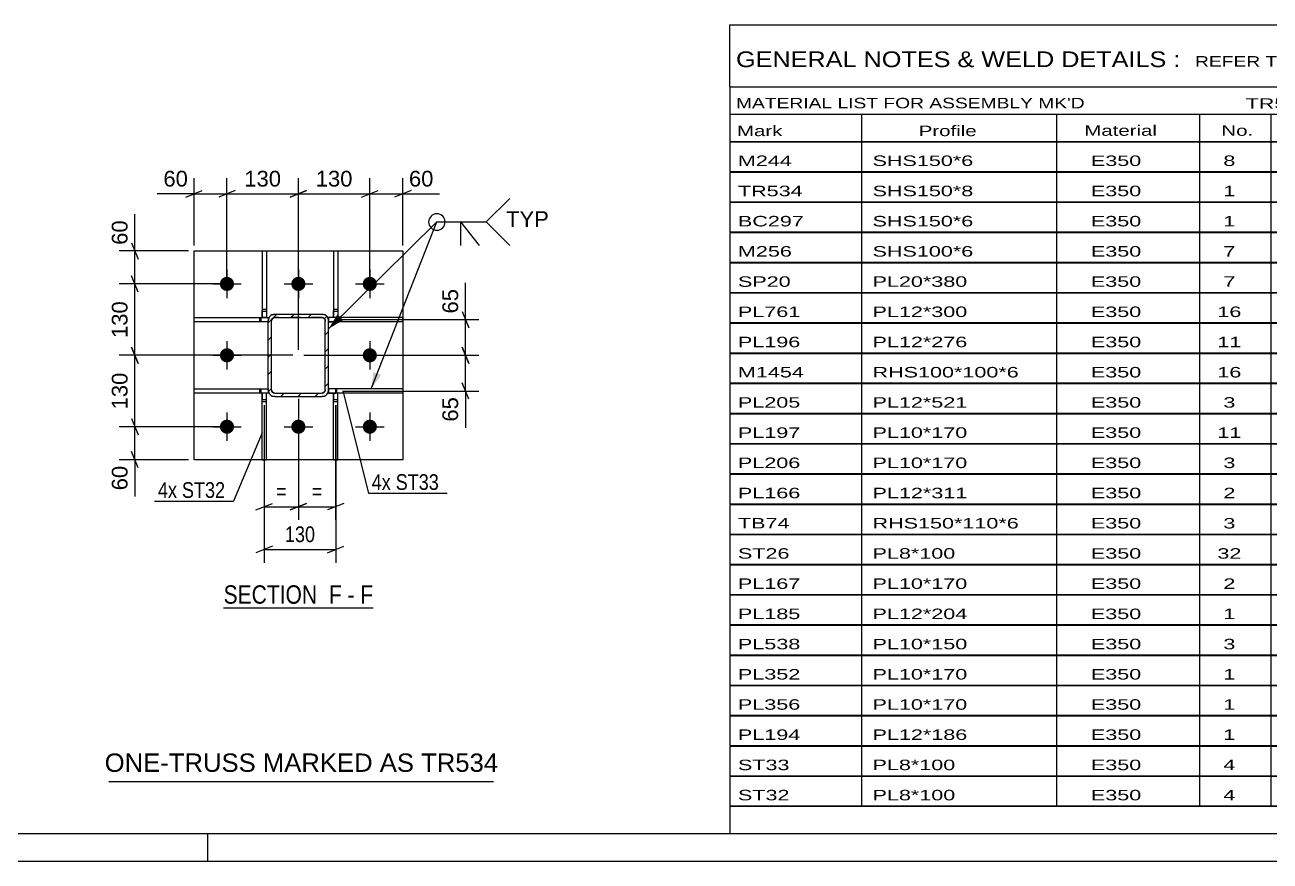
# Model space of a CAD drawing. Header units: millimetres. Extents: x -73 to 768, y -405 to 189.
# Drawn here: x 314.4 to 541, y -404.5 to -252.3 of the extents above; entities that cross this region are included whole.
import ezdxf

# ---------------------------------------------------------------- set-up
doc = ezdxf.new("R2010")
doc.units = ezdxf.units.MM
doc.linetypes.add('DXK_LINE_DOT2', pattern=[3.9198, 1.9599, -1.9599])
doc.linetypes.add('DXK_LINE_DOT3', pattern=[5.9187, 2.979, -0.9799, 0.9799, -0.9799])
doc.styles.add('Arial', font='ARIAL.TTF', dxfattribs={"height": 0.2})
doc.styles.add('Arial Narrow', font='ARIALN.TTF', dxfattribs={"height": 0.2})

# ---------------------------------------------------------------- blocks, each defined once
blk = doc.blocks.new('Unknown-122572935-1115')
at = {"color": 5, "linetype": 'Continuous'}
for p, q in [((-68.35, -399.5), (762.65, -399.5)), ((347.65, -404.5), (347.65, -399.5)), ((-73.35, -404.5), (767.65, -404.5))]:
    blk.add_line(p, q, dxfattribs=at)
blk = doc.blocks.new('Unknown-122572935-15 - 7339')
at = {"color": 6, "linetype": 'Continuous'}
blk.add_line((350.54, -358.38), (377.76, -358.38), dxfattribs=at)
at = {"color": 0, "linetype": 'Continuous'}
blk.add_wipeout([(368.65, -357.63), (368.65, -354.13), (350.54, -354.13), (350.54, -357.63)], dxfattribs=at)
at = {"color": 7, "linetype": 'Continuous', "style": 'Arial Narrow'}
blk.add_text('SECTION ', height=3.34, dxfattribs=at).set_placement((350.54, -357.63))
at = {"color": 0, "linetype": 'Continuous'}
blk.add_wipeout([(372.04, -357.63), (372.04, -354.13), (369.7, -354.13), (369.7, -357.63)], dxfattribs=at)
at = {"color": 7, "linetype": 'Continuous', "style": 'Arial Narrow'}
blk.add_text('F', height=3.34, dxfattribs=at).set_placement((369.7, -357.63))
at = {"color": 0, "linetype": 'Continuous'}
blk.add_wipeout([(374.37, -357.63), (374.37, -354.13), (373.09, -354.13), (373.09, -357.63)], dxfattribs=at)
at = {"color": 7, "linetype": 'Continuous', "style": 'Arial Narrow'}
blk.add_text('-', height=3.34, dxfattribs=at).set_placement((373.09, -357.63))
at = {"color": 0, "linetype": 'Continuous'}
blk.add_wipeout([(377.76, -357.63), (377.76, -354.13), (375.42, -354.13), (375.42, -357.63)], dxfattribs=at)
at = {"color": 7, "linetype": 'Continuous', "style": 'Arial Narrow'}
blk.add_text('F', height=3.34, dxfattribs=at).set_placement((375.42, -357.63))
blk = doc.blocks.new('Part-122572935-7539 - 7339')
at = {"linetype": 'Continuous'}
h = blk.add_hatch(dxfattribs=at)
h.set_pattern_fill('', scale=0.7, style=0, pattern_type=0)
h.set_pattern_definition([(45, (357.3517, -305.512), (-1.5715, 1.5715), [])])
h.paths.add_polyline_path([(358.65, -305.51), (357.35, -305.51), (357.35, -306.31), (358.65, -306.31)])
at = {"color": 2, "linetype": 'Continuous'}
for p, q in [((345.15, -306.31), (345.15, -305.51)), ((345.15, -305.51), (357.35, -305.51)), ((357.35, -305.51), (358.65, -305.51)), ((357.35, -306.31), (357.35, -305.51)), ((358.65, -305.51), (358.65, -306.31)), ((357.35, -306.31), (345.15, -306.31)), ((358.65, -306.31), (357.35, -306.31))]:
    blk.add_line(p, q, dxfattribs=at)
at = {"color": 7, "linetype": 'DXK_LINE_DOT2'}
for p, q in [((357.15, -306.31), (357.15, -305.51)), ((357.35, -305.51), (358.65, -305.51)), ((358.65, -305.51), (358.65, -306.31)), ((358.65, -306.31), (357.35, -306.31))]:
    blk.add_line(p, q, dxfattribs=at)
blk = doc.blocks.new('Part-122572935-7372 - 7339')
at = {"linetype": 'Continuous'}
h = blk.add_hatch(dxfattribs=at)
h.set_pattern_fill('', scale=0.7, style=0, pattern_type=0)
h.set_pattern_definition([(45, (369.297, -305.2662), (-1.57154, 1.57154), [])])
h.paths.add_polyline_path([(369.56, -305.66), (369.3, -305.27), (368.91, -305.01), (368.45, -304.91), (359.85, -304.91), (359.39, -305.01), (359, -305.27), (358.74, -305.66), (358.65, -306.11), (358.65, -318.71), (358.74, -319.17), (359, -319.56), (359.39, -319.82), (359.85, -319.91), (368.45, -319.91), (368.91, -319.82), (369.3, -319.56), (369.56, -319.17), (369.65, -318.71), (369.65, -306.11)])
h.paths.add_polyline_path([(369.05, -318.71), (369, -318.94), (368.87, -319.14), (368.68, -319.27), (368.45, -319.31), (359.85, -319.31), (359.62, -319.27), (359.42, -319.14), (359.29, -318.94), (359.25, -318.71), (359.25, -306.11), (359.29, -305.89), (359.42, -305.69), (359.62, -305.56), (359.85, -305.51), (368.45, -305.51), (368.68, -305.56), (368.87, -305.69), (369, -305.89), (369.05, -306.11)])
blk.add_hatch(color=246, dxfattribs=at).paths.add_polyline_path([(364.15, -305.01, -1), (364.15, -304.81, -1)])
at = {"color": 7, "linetype": 'DXK_LINE_DOT2'}
for p, q in [((358.65, -306.11), (358.74, -305.66)), ((359.29, -305.89), (359.25, -306.11)), ((359.42, -305.69), (359.29, -305.89)), ((359.39, -305.01), (359.85, -304.91)), ((359.62, -305.56), (359.42, -305.69)), ((359.85, -305.51), (359.62, -305.56)), ((359.85, -304.91), (368.45, -304.91)), ((368.45, -305.51), (359.85, -305.51)), ((368.45, -304.91), (368.91, -305.01)), ((368.68, -305.56), (368.45, -305.51)), ((368.87, -305.69), (368.68, -305.56)), ((369, -305.89), (368.87, -305.69)), ((369.05, -306.11), (369, -305.89)), ((369.56, -305.66), (369.65, -306.11)), ((358.65, -318.71), (358.65, -306.11)), ((359.25, -318.71), (359.25, -306.11)), ((369.05, -318.71), (369.05, -306.11)), ((369.65, -318.71), (369.65, -306.11)), ((358.74, -319.17), (358.65, -318.71)), ((359.25, -318.71), (359.29, -318.94)), ((359.29, -318.94), (359.42, -319.14)), ((359.42, -319.14), (359.62, -319.27)), ((359.62, -319.27), (359.85, -319.31)), ((359.85, -319.31), (368.45, -319.31)), ((368.45, -319.31), (368.68, -319.27)), ((368.68, -319.27), (368.87, -319.14)), ((368.87, -319.14), (369, -318.94)), ((369, -318.94), (369.05, -318.71)), ((369.65, -318.71), (369.56, -319.17)), ((359.85, -319.91), (359.39, -319.82)), ((359.85, -319.91), (368.45, -319.91)), ((368.91, -319.82), (368.45, -319.91))]:
    blk.add_line(p, q, dxfattribs=at)
at = {"color": 2, "linetype": 'Continuous'}
for p, q in [((358.74, -305.66), (358.65, -306.11)), ((359.25, -306.11), (359.29, -305.89)), ((359.29, -305.89), (359.42, -305.69)), ((359.85, -304.91), (359.39, -305.01)), ((359.42, -305.69), (359.62, -305.56)), ((359.62, -305.56), (359.85, -305.51)), ((359.85, -304.91), (368.45, -304.91)), ((359.85, -305.51), (368.45, -305.51)), ((368.91, -305.01), (368.45, -304.91)), ((368.45, -305.51), (368.68, -305.56)), ((368.68, -305.56), (368.87, -305.69)), ((368.87, -305.69), (369, -305.89)), ((369, -305.89), (369.05, -306.11)), ((369.65, -306.11), (369.56, -305.66)), ((358.65, -318.71), (358.65, -306.11)), ((359.25, -318.71), (359.25, -306.11)), ((369.05, -318.71), (369.05, -306.11)), ((369.65, -318.71), (369.65, -306.11)), ((358.65, -318.71), (358.74, -319.17)), ((359.29, -318.94), (359.25, -318.71)), ((359.42, -319.14), (359.29, -318.94)), ((359.62, -319.27), (359.42, -319.14)), ((359.85, -319.31), (359.62, -319.27)), ((359.85, -319.31), (368.45, -319.31)), ((368.68, -319.27), (368.45, -319.31)), ((368.87, -319.14), (368.68, -319.27)), ((369, -318.94), (368.87, -319.14)), ((369.05, -318.71), (369, -318.94)), ((369.56, -319.17), (369.65, -318.71)), ((359.39, -319.82), (359.85, -319.91)), ((359.85, -319.91), (368.45, -319.91)), ((368.45, -319.91), (368.91, -319.82))]:
    blk.add_line(p, q, dxfattribs=at)
at = {"color": 246, "linetype": 'DXK_LINE_DOT2'}
blk.add_line((364.15, -304.91), (364.15, -304.91), dxfattribs=at)
at = {"color": 7, "linetype": 'DXK_LINE_DOT3'}
blk.add_line((364.15, -312.41), (364.15, -312.41), dxfattribs=at)
at = {"color": 246, "linetype": 'Continuous'}
blk.add_circle((364.15, -304.91), 0.1, dxfattribs=at)
at = {"color": 7, "linetype": 'DXK_LINE_DOT2'}
for centre, start, end in [((359.85, -306.11), 112.5, 157.5), ((368.45, -306.11), 22.5, 67.5), ((359.85, -318.71), 202.5, 247.5), ((368.45, -318.71), 292.5, 337.5)]:
    blk.add_arc(centre, 1.2, start, end, dxfattribs=at)
at = {"color": 2, "linetype": 'Continuous'}
for centre, start, end in [((359.85, -306.11), 112.5, 157.5), ((368.45, -306.11), 22.5, 67.5), ((359.85, -318.71), 202.5, 247.5), ((368.45, -318.71), 292.5, 337.5)]:
    blk.add_arc(centre, 1.2, start, end, dxfattribs=at)
blk = doc.blocks.new('Part-122572935-7414 - 7339')
at = {"color": 2, "linetype": 'Continuous'}
for p, q in [((345.15, -331.41), (345.15, -293.41)), ((345.15, -293.41), (383.15, -293.41)), ((383.15, -293.41), (383.15, -331.41)), ((383.15, -331.41), (345.15, -331.41))]:
    blk.add_line(p, q, dxfattribs=at)
blk = doc.blocks.new('Part-122572935-7514 - 7339')
at = {"linetype": 'Continuous'}
h = blk.add_hatch(dxfattribs=at)
h.set_pattern_fill('', scale=0.7, style=0, pattern_type=0)
h.set_pattern_definition([(45, (357.5328, -319.3225), (-1.5715, 1.5715), [])])
h.paths.add_polyline_path([(358.33, -319.32), (357.53, -319.32), (357.53, -320.48), (358.33, -320.48)])
at = {"color": 7, "linetype": 'DXK_LINE_DOT2'}
for p, q in [((357.53, -320.48), (357.53, -319.32)), ((358.33, -319.32), (357.53, -319.32)), ((358.33, -320.48), (358.33, -319.32)), ((357.53, -320.82), (358.33, -320.82))]:
    blk.add_line(p, q, dxfattribs=at)
at = {"color": 2, "linetype": 'Continuous'}
for p, q in [((358.33, -319.32), (357.53, -319.32)), ((357.53, -319.32), (357.53, -320.48)), ((358.33, -320.48), (358.33, -319.32)), ((357.53, -331.41), (357.53, -320.48)), ((357.53, -320.48), (358.33, -320.48)), ((358.33, -331.41), (358.33, -320.48)), ((357.53, -331.41), (358.33, -331.41))]:
    blk.add_line(p, q, dxfattribs=at)
blk = doc.blocks.new('Bolt-122572935-7442 - 7339')
at = {"linetype": 'Continuous'}
for points in [[(352.45, -299.41, -1), (349.85, -299.41, -1)], [(365.45, -299.41, -1), (362.85, -299.41, -1)], [(378.45, -299.41, -1), (375.85, -299.41, -1)], [(352.45, -312.41, -1), (349.85, -312.41, -1)], [(378.45, -312.41, -1), (375.85, -312.41, -1)], [(352.45, -325.41, -1), (349.85, -325.41, -1)], [(365.45, -325.41, -1), (362.85, -325.41, -1)], [(378.45, -325.41, -1), (375.85, -325.41, -1)]]:
    blk.add_hatch(color=1, dxfattribs=at).paths.add_polyline_path(points)
at = {"color": 1, "linetype": 'Continuous'}
for p, q in [((351.15, -296.81), (351.15, -302.01)), ((364.15, -296.81), (364.15, -302.01)), ((377.15, -296.81), (377.15, -302.01)), ((348.55, -299.41), (353.75, -299.41)), ((361.55, -299.41), (366.75, -299.41)), ((374.55, -299.41), (379.75, -299.41)), ((351.15, -309.81), (351.15, -315.01)), ((377.15, -309.81), (377.15, -315.01)), ((348.55, -312.41), (353.75, -312.41)), ((374.55, -312.41), (379.75, -312.41)), ((351.15, -322.81), (351.15, -328.01)), ((364.15, -322.81), (364.15, -328.01)), ((377.15, -322.81), (377.15, -328.01)), ((348.55, -325.41), (353.75, -325.41)), ((361.55, -325.41), (366.75, -325.41)), ((374.55, -325.41), (379.75, -325.41))]:
    blk.add_line(p, q, dxfattribs=at)
blk = doc.blocks.new('Part-122572935-7519 - 7339')
at = {"linetype": 'Continuous'}
h = blk.add_hatch(dxfattribs=at)
h.set_pattern_fill('', scale=0.7, style=0, pattern_type=0)
h.set_pattern_definition([(45, (357.5335, -304.3584), (-1.5715, 1.5715), [])])
h.paths.add_polyline_path([(358.33, -304.36), (357.53, -304.36), (357.53, -305.52), (358.33, -305.52)])
at = {"color": 2, "linetype": 'Continuous'}
for p, q in [((357.53, -293.41), (357.53, -304.36)), ((357.53, -293.41), (358.33, -293.41)), ((358.33, -293.41), (358.33, -304.36)), ((357.53, -305.52), (357.53, -304.36)), ((357.53, -304.36), (358.33, -304.36)), ((358.33, -305.52), (357.53, -305.52)), ((358.33, -304.36), (358.33, -305.52))]:
    blk.add_line(p, q, dxfattribs=at)
at = {"color": 7, "linetype": 'DXK_LINE_DOT2'}
for p, q in [((357.53, -304.02), (358.33, -304.02)), ((357.53, -304.36), (357.53, -305.52)), ((358.33, -305.52), (357.53, -305.52)), ((358.33, -304.36), (358.33, -305.52))]:
    blk.add_line(p, q, dxfattribs=at)
blk = doc.blocks.new('Part-122572935-7534 - 7339')
at = {"linetype": 'Continuous'}
h = blk.add_hatch(dxfattribs=at)
h.set_pattern_fill('', scale=0.7, style=0, pattern_type=0)
h.set_pattern_definition([(45, (357.3517, -318.512), (-1.5715, 1.5715), [])])
h.paths.add_polyline_path([(358.65, -318.51), (357.35, -318.51), (357.35, -319.31), (358.65, -319.31)])
at = {"color": 2, "linetype": 'Continuous'}
for p, q in [((345.15, -319.31), (345.15, -318.51)), ((345.15, -318.51), (357.35, -318.51)), ((357.35, -319.31), (345.15, -319.31)), ((357.35, -318.51), (358.65, -318.51)), ((357.35, -319.31), (357.35, -318.51)), ((358.65, -319.31), (357.35, -319.31)), ((358.65, -318.51), (358.65, -319.31))]:
    blk.add_line(p, q, dxfattribs=at)
at = {"color": 7, "linetype": 'DXK_LINE_DOT2'}
for p, q in [((357.15, -319.31), (357.15, -318.51)), ((357.35, -318.51), (358.65, -318.51)), ((358.65, -319.31), (357.35, -319.31)), ((358.65, -318.51), (358.65, -319.31))]:
    blk.add_line(p, q, dxfattribs=at)
blk = doc.blocks.new('Part-122572935-7544 - 7339')
at = {"linetype": 'Continuous'}
h = blk.add_hatch(dxfattribs=at)
h.set_pattern_fill('', scale=0.7, style=0, pattern_type=0)
h.set_pattern_definition([(45, (369.6492, -318.5121), (-1.5715, 1.5715), [])])
h.paths.add_polyline_path([(370.95, -318.51), (369.65, -318.51), (369.65, -319.31), (370.95, -319.31)])
at = {"color": 7, "linetype": 'DXK_LINE_DOT2'}
for p, q in [((370.95, -318.51), (369.65, -318.51)), ((369.65, -318.51), (369.65, -319.31)), ((370.95, -319.31), (369.65, -319.31)), ((371.15, -319.31), (371.15, -318.51))]:
    blk.add_line(p, q, dxfattribs=at)
at = {"color": 2, "linetype": 'Continuous'}
for p, q in [((370.95, -318.51), (369.65, -318.51)), ((369.65, -318.51), (369.65, -319.31)), ((369.65, -319.31), (370.95, -319.31)), ((383.15, -318.51), (370.95, -318.51)), ((370.95, -319.31), (370.95, -318.51)), ((383.15, -319.31), (370.95, -319.31)), ((383.15, -318.51), (383.15, -319.31))]:
    blk.add_line(p, q, dxfattribs=at)
blk = doc.blocks.new('Part-122572935-7584 - 7339')
at = {"linetype": 'Continuous'}
h = blk.add_hatch(dxfattribs=at)
h.set_pattern_fill('', scale=0.7, style=0, pattern_type=0)
h.set_pattern_definition([(45, (369.6492, -305.5121), (-1.5715, 1.5715), [])])
h.paths.add_polyline_path([(370.95, -305.51), (369.65, -305.51), (369.65, -306.31), (370.95, -306.31)])
at = {"color": 7, "linetype": 'DXK_LINE_DOT2'}
for p, q in [((369.65, -306.31), (369.65, -305.51)), ((371.33, -305.51), (369.65, -305.51)), ((371.15, -306.31), (371.15, -305.51)), ((370.95, -306.31), (369.65, -306.31))]:
    blk.add_line(p, q, dxfattribs=at)
at = {"color": 2, "linetype": 'Continuous'}
for p, q in [((370.95, -305.51), (369.65, -305.51)), ((369.65, -305.51), (369.65, -306.31)), ((370.95, -306.31), (370.95, -305.51)), ((383.15, -305.51), (371.33, -305.51)), ((383.15, -306.31), (383.15, -305.51)), ((369.65, -306.31), (370.95, -306.31)), ((383.15, -306.31), (370.95, -306.31))]:
    blk.add_line(p, q, dxfattribs=at)
blk = doc.blocks.new('Part-122572935-7585 - 7339')
at = {"linetype": 'Continuous'}
h = blk.add_hatch(dxfattribs=at)
h.set_pattern_fill('', scale=0.7, style=0, pattern_type=0)
h.set_pattern_definition([(45, (370.5323, -319.3225), (-1.5715, 1.5715), [])])
h.paths.add_polyline_path([(371.33, -319.32), (370.53, -319.32), (370.53, -320.48), (371.33, -320.48)])
at = {"color": 7, "linetype": 'DXK_LINE_DOT2'}
for p, q in [((370.53, -320.48), (370.53, -319.32)), ((371.33, -319.32), (370.53, -319.32)), ((371.33, -320.48), (371.33, -319.32)), ((370.53, -320.82), (371.33, -320.82))]:
    blk.add_line(p, q, dxfattribs=at)
at = {"color": 2, "linetype": 'Continuous'}
for p, q in [((371.33, -319.32), (370.53, -319.32)), ((370.53, -319.32), (370.53, -320.48)), ((371.33, -320.48), (371.33, -319.32)), ((370.53, -331.41), (370.53, -320.48)), ((370.53, -320.48), (371.33, -320.48)), ((371.33, -331.41), (371.33, -320.48)), ((370.53, -331.41), (371.33, -331.41))]:
    blk.add_line(p, q, dxfattribs=at)
blk = doc.blocks.new('Part-122572935-7586 - 7339')
at = {"linetype": 'Continuous'}
h = blk.add_hatch(dxfattribs=at)
h.set_pattern_fill('', scale=0.7, style=0, pattern_type=0)
h.set_pattern_definition([(45, (370.533, -304.3584), (-1.5715, 1.5715), [])])
h.paths.add_polyline_path([(371.33, -304.36), (370.53, -304.36), (370.53, -305.52), (371.33, -305.52)])
at = {"color": 2, "linetype": 'Continuous'}
for p, q in [((370.53, -293.41), (370.53, -304.36)), ((370.53, -293.41), (371.33, -293.41)), ((371.33, -293.41), (371.33, -304.36)), ((370.53, -305.52), (370.53, -304.36)), ((370.53, -304.36), (371.33, -304.36)), ((371.33, -305.52), (370.53, -305.52)), ((371.33, -304.36), (371.33, -305.52))]:
    blk.add_line(p, q, dxfattribs=at)
at = {"color": 7, "linetype": 'DXK_LINE_DOT2'}
for p, q in [((370.53, -304.02), (371.33, -304.02)), ((370.53, -304.36), (370.53, -305.52)), ((371.33, -305.52), (370.53, -305.52)), ((371.33, -304.36), (371.33, -305.52))]:
    blk.add_line(p, q, dxfattribs=at)
blk = doc.blocks.new('StraightDimension-122572935-7636 - 7339')
at = {"color": 7, "linetype": 'Continuous'}
for p, q in [((372.15, -305.91), (396.97, -305.91)), ((393.97, -304.41), (395.17, -307.41)), ((394.57, -312.41), (394.57, -305.91)), ((365.15, -312.41), (396.97, -312.41)), ((395.17, -313.91), (393.97, -310.91))]:
    blk.add_line(p, q, dxfattribs=at)
at = {"color": 0}
blk.add_wipeout([(393.82, -299.74), (389.62, -299.74), (389.62, -305.39), (393.82, -305.39)], dxfattribs=at)
at = {"color": 7, "linetype": 'Continuous'}
blk.add_line((394.57, -305.91), (394.57, -299.21), dxfattribs=at)
blk.add_line((394.57, -305.91), (394.57, -299.21), dxfattribs=at)
at = {"color": 3, "style": 'Arial'}
blk.add_text('65', height=2.865, rotation=90.0002, dxfattribs=at).set_placement((393.22, -304.79))
blk = doc.blocks.new('StraightDimension-122572935-7702 - 7339')
at = {"color": 7, "linetype": 'Continuous'}
for p, q in [((377.15, -298.41), (377.15, -280.18)), ((383.15, -292.41), (383.15, -280.18)), ((375.65, -283.63), (378.65, -282.43)), ((377.15, -283.03), (383.15, -283.03)), ((384.65, -282.43), (381.65, -283.63))]:
    blk.add_line(p, q, dxfattribs=at)
at = {"color": 0}
blk.add_wipeout([(389.32, -282.28), (389.32, -278.08), (383.67, -278.08), (383.67, -282.28)], dxfattribs=at)
at = {"color": 7, "linetype": 'Continuous'}
blk.add_line((383.15, -283.03), (389.85, -283.03), dxfattribs=at)
blk.add_line((383.15, -283.03), (389.85, -283.03), dxfattribs=at)
at = {"color": 3, "style": 'Arial'}
blk.add_text('60', height=2.865, dxfattribs=at).set_placement((384.27, -281.68))
blk = doc.blocks.new('StraightDimension-122572935-7649 - 7339')
at = {"color": 7, "linetype": 'Continuous'}
for p, q in [((333.8, -323.91), (335, -326.91)), ((350.15, -325.41), (331.55, -325.41)), ((334.4, -331.41), (334.4, -325.41)), ((335, -332.91), (333.8, -329.91)), ((344.15, -331.41), (331.55, -331.41))]:
    blk.add_line(p, q, dxfattribs=at)
at = {"color": 0}
blk.add_wipeout([(333.65, -331.94), (329.45, -331.94), (329.45, -337.59), (333.65, -337.59)], dxfattribs=at)
at = {"color": 7, "linetype": 'Continuous'}
blk.add_line((334.4, -331.41), (334.4, -338.11), dxfattribs=at)
blk.add_line((334.4, -331.41), (334.4, -338.11), dxfattribs=at)
at = {"color": 3, "style": 'Arial'}
blk.add_text('60', height=2.865, rotation=90.0002, dxfattribs=at).set_placement((333.05, -336.99))
blk = doc.blocks.new('StraightDimension-122572935-7744 - 7339')
at = {"color": 7, "linetype": 'Continuous'}
for p, q in [((345.15, -292.41), (345.15, -280.18)), ((351.15, -298.41), (351.15, -280.18)), ((343.65, -283.63), (346.65, -282.43)), ((345.15, -283.03), (351.15, -283.03)), ((352.65, -282.43), (349.65, -283.63))]:
    blk.add_line(p, q, dxfattribs=at)
at = {"color": 0}
blk.add_wipeout([(344.62, -282.28), (344.62, -278.08), (338.98, -278.08), (338.98, -282.28)], dxfattribs=at)
at = {"color": 7, "linetype": 'Continuous'}
blk.add_line((345.15, -283.03), (338.45, -283.03), dxfattribs=at)
blk.add_line((345.15, -283.03), (338.45, -283.03), dxfattribs=at)
at = {"color": 3, "style": 'Arial'}
blk.add_text('60', height=2.865, dxfattribs=at).set_placement((339.58, -281.68))
blk = doc.blocks.new('StraightDimension-122572935-7624 - 7339')
at = {"color": 7, "linetype": 'Continuous'}
for p, q in [((365.15, -312.41), (396.97, -312.41)), ((393.97, -310.91), (395.17, -313.91)), ((394.57, -318.91), (394.57, -312.41)), ((372.15, -318.91), (396.97, -318.91)), ((395.17, -320.41), (393.97, -317.41))]:
    blk.add_line(p, q, dxfattribs=at)
at = {"color": 0}
blk.add_wipeout([(393.82, -319.44), (389.62, -319.44), (389.62, -325.08), (393.82, -325.08)], dxfattribs=at)
at = {"color": 7, "linetype": 'Continuous'}
blk.add_line((394.57, -318.91), (394.57, -325.61), dxfattribs=at)
blk.add_line((394.57, -318.91), (394.57, -325.61), dxfattribs=at)
at = {"color": 3, "style": 'Arial'}
blk.add_text('65', height=2.865, rotation=90.0002, dxfattribs=at).set_placement((393.22, -324.48))
blk = doc.blocks.new('StraightDimension-122572935-7659 - 7339')
at = {"color": 7, "linetype": 'Continuous'}
for p, q in [((363.15, -312.41), (331.55, -312.41)), ((335, -313.91), (333.8, -310.91)), ((334.4, -325.41), (334.4, -312.41)), ((333.8, -323.91), (335, -326.91)), ((350.15, -325.41), (331.55, -325.41))]:
    blk.add_line(p, q, dxfattribs=at)
at = {"color": 0}
blk.add_wipeout([(333.65, -314.98), (329.45, -314.98), (329.45, -322.85), (333.65, -322.85)], dxfattribs=at)
at = {"color": 3, "style": 'Arial'}
blk.add_text('130', height=2.865, rotation=90.0002, dxfattribs=at).set_placement((333.05, -322.25))
blk = doc.blocks.new('StraightDimension-122572935-7675 - 7339')
at = {"color": 7, "linetype": 'Continuous'}
for p, q in [((335, -300.91), (333.8, -297.91)), ((350.15, -299.41), (331.55, -299.41)), ((334.4, -312.41), (334.4, -299.41)), ((363.15, -312.41), (331.55, -312.41)), ((333.8, -310.91), (335, -313.91))]:
    blk.add_line(p, q, dxfattribs=at)
at = {"color": 0}
blk.add_wipeout([(333.65, -301.98), (329.45, -301.98), (329.45, -309.85), (333.65, -309.85)], dxfattribs=at)
at = {"color": 3, "style": 'Arial'}
blk.add_text('130', height=2.865, rotation=90.0002, dxfattribs=at).set_placement((333.05, -309.25))
blk = doc.blocks.new('StraightDimension-122572935-7691 - 7339')
at = {"color": 7, "linetype": 'Continuous'}
for p, q in [((333.8, -291.91), (335, -294.91)), ((344.15, -293.41), (331.55, -293.41)), ((334.4, -299.41), (334.4, -293.41)), ((335, -300.91), (333.8, -297.91)), ((350.15, -299.41), (331.55, -299.41))]:
    blk.add_line(p, q, dxfattribs=at)
at = {"color": 0}
blk.add_wipeout([(333.65, -287.24), (329.45, -287.24), (329.45, -292.89), (333.65, -292.89)], dxfattribs=at)
at = {"color": 7, "linetype": 'Continuous'}
blk.add_line((334.4, -293.41), (334.4, -286.72), dxfattribs=at)
blk.add_line((334.4, -293.41), (334.4, -286.72), dxfattribs=at)
at = {"color": 3, "style": 'Arial'}
blk.add_text('60', height=2.865, rotation=90.0002, dxfattribs=at).set_placement((333.05, -292.29))
blk = doc.blocks.new('StraightDimension-122572935-7712 - 7339')
at = {"color": 7, "linetype": 'Continuous'}
for p, q in [((364.15, -311.41), (364.15, -280.18)), ((377.15, -298.41), (377.15, -280.18)), ((365.65, -282.43), (362.65, -283.63)), ((364.15, -283.03), (377.15, -283.03)), ((375.65, -283.63), (378.65, -282.43))]:
    blk.add_line(p, q, dxfattribs=at)
at = {"color": 0}
blk.add_wipeout([(374.58, -282.28), (374.58, -278.08), (366.71, -278.08), (366.71, -282.28)], dxfattribs=at)
at = {"color": 3, "style": 'Arial'}
blk.add_text('130', height=2.865, dxfattribs=at).set_placement((367.31, -281.68))
blk = doc.blocks.new('StraightDimension-122572935-7728 - 7339')
at = {"color": 7, "linetype": 'Continuous'}
for p, q in [((351.15, -298.41), (351.15, -280.18)), ((364.15, -311.41), (364.15, -280.18)), ((352.65, -282.43), (349.65, -283.63)), ((351.15, -283.03), (364.15, -283.03)), ((362.65, -283.63), (365.65, -282.43))]:
    blk.add_line(p, q, dxfattribs=at)
at = {"color": 0}
blk.add_wipeout([(361.58, -282.28), (361.58, -278.08), (353.71, -278.08), (353.71, -282.28)], dxfattribs=at)
at = {"color": 3, "style": 'Arial'}
blk.add_text('130', height=2.865, dxfattribs=at).set_placement((354.31, -281.68))
blk = doc.blocks.new('StraightDimension-122572935-22029 - 7339')
at = {"color": 7, "linetype": 'Continuous'}
for p, q in [((357.93, -321.48), (357.93, -350.17)), ((370.95, -321.48), (370.95, -350.17)), ((359.43, -347.17), (356.43, -348.37)), ((357.93, -347.77), (370.95, -347.77)), ((369.45, -348.37), (372.45, -347.17))]:
    blk.add_line(p, q, dxfattribs=at)
at = {"color": 0}
blk.add_wipeout([(367.78, -347.02), (367.78, -342.82), (361.1, -342.82), (361.1, -347.02)], dxfattribs=at)
at = {"color": 3, "style": 'Arial Narrow'}
blk.add_text('130', height=2.863, dxfattribs=at).set_placement((361.7, -346.42))
blk = doc.blocks.new('StraightDimension-122572935-22047 - 7339')
at = {"color": 7, "linetype": 'Continuous'}
for p, q in [((364.15, -320.31), (364.15, -342.37)), ((370.93, -321.48), (370.93, -342.37)), ((362.65, -340.57), (365.65, -339.37)), ((372.43, -339.37), (369.43, -340.57)), ((364.15, -339.97), (370.93, -339.97))]:
    blk.add_line(p, q, dxfattribs=at)
at = {"color": 0}
blk.add_wipeout([(369.1, -339.22), (369.1, -335.02), (365.98, -335.02), (365.98, -339.22)], dxfattribs=at)
at = {"color": 3, "style": 'Arial Narrow'}
blk.add_text('=', height=2.86, dxfattribs=at).set_placement((366.58, -338.62))
blk = doc.blocks.new('StraightDimension-122572935-22048 - 7339')
at = {"color": 7, "linetype": 'Continuous'}
for p, q in [((357.93, -321.48), (357.93, -342.37)), ((364.15, -320.31), (364.15, -342.37)), ((356.43, -340.57), (359.43, -339.37)), ((365.65, -339.37), (362.65, -340.57)), ((357.93, -339.97), (364.15, -339.97))]:
    blk.add_line(p, q, dxfattribs=at)
at = {"color": 0}
blk.add_wipeout([(362.6, -339.22), (362.6, -335.02), (359.48, -335.02), (359.48, -339.22)], dxfattribs=at)
at = {"color": 3, "style": 'Arial Narrow'}
blk.add_text('=', height=2.86, dxfattribs=at).set_placement((360.08, -338.62))
blk = doc.blocks.new('Unknown-122572935-26294')
at = {"color": 7, "linetype": 'Continuous'}
for p, q in [((442.65, -252.25), (602.65, -252.25)), ((442.65, -263.5), (442.65, -252.25)), ((602.65, -252.25), (602.65, -263.5)), ((442.65, -263.5), (602.65, -263.5)), ((442.65, -263.5), (442.65, -268.5)), ((602.65, -263.5), (602.65, -268.5)), ((442.65, -268.5), (602.65, -268.5)), ((442.65, -268.5), (442.65, -273.5)), ((466.65, -268.5), (466.65, -273.5)), ((502.15, -268.5), (502.15, -273.5)), ((528.15, -268.5), (528.15, -273.5)), ((541.15, -268.5), (541.15, -273.5)), ((558.65, -268.5), (558.65, -273.5)), ((580.65, -268.5), (580.65, -273.5)), ((602.65, -268.5), (602.65, -273.5)), ((442.65, -273.5), (602.65, -273.5)), ((442.65, -273.55), (442.65, -278.95)), ((442.65, -273.55), (602.65, -273.55)), ((466.65, -273.5), (466.65, -279)), ((502.15, -273.5), (502.15, -279)), ((528.15, -273.5), (528.15, -279)), ((541.15, -273.5), (541.15, -279)), ((558.65, -273.5), (558.65, -279)), ((580.65, -273.5), (580.65, -279)), ((602.65, -273.55), (602.65, -278.95)), ((442.65, -278.95), (602.65, -278.95)), ((442.65, -279.05), (442.65, -284.45)), ((442.65, -279.05), (602.65, -279.05)), ((466.65, -279), (466.65, -284.5)), ((502.15, -279), (502.15, -284.5)), ((528.15, -279), (528.15, -284.5)), ((541.15, -279), (541.15, -284.5)), ((558.65, -279), (558.65, -284.5)), ((580.65, -279), (580.65, -284.5)), ((602.65, -279.05), (602.65, -284.45)), ((442.65, -284.45), (602.65, -284.45)), ((442.65, -284.55), (442.65, -289.95)), ((442.65, -284.55), (602.65, -284.55)), ((466.65, -284.5), (466.65, -290)), ((502.15, -284.5), (502.15, -290)), ((528.15, -284.5), (528.15, -290)), ((541.15, -284.5), (541.15, -290)), ((558.65, -284.5), (558.65, -290)), ((580.65, -284.5), (580.65, -290)), ((602.65, -284.55), (602.65, -289.95)), ((442.65, -289.95), (602.65, -289.95)), ((442.65, -290.05), (442.65, -295.45)), ((442.65, -290.05), (602.65, -290.05)), ((466.65, -290), (466.65, -295.5)), ((502.15, -290), (502.15, -295.5)), ((528.15, -290), (528.15, -295.5)), ((541.15, -290), (541.15, -295.5)), ((558.65, -290), (558.65, -295.5)), ((580.65, -290), (580.65, -295.5)), ((602.65, -290.05), (602.65, -295.45)), ((442.65, -295.45), (602.65, -295.45)), ((442.65, -295.55), (442.65, -300.95)), ((442.65, -295.55), (602.65, -295.55)), ((466.65, -295.5), (466.65, -301)), ((502.15, -295.5), (502.15, -301)), ((528.15, -295.5), (528.15, -301)), ((541.15, -295.5), (541.15, -301)), ((558.65, -295.5), (558.65, -301)), ((580.65, -295.5), (580.65, -301)), ((602.65, -295.55), (602.65, -300.95)), ((442.65, -300.95), (602.65, -300.95)), ((442.65, -301.05), (442.65, -306.45)), ((442.65, -301.05), (602.65, -301.05)), ((466.65, -301), (466.65, -306.5)), ((502.15, -301), (502.15, -306.5)), ((528.15, -301), (528.15, -306.5)), ((541.15, -301), (541.15, -306.5)), ((558.65, -301), (558.65, -306.5)), ((580.65, -301), (580.65, -306.5)), ((602.65, -301.05), (602.65, -306.45)), ((442.65, -306.45), (602.65, -306.45)), ((442.65, -306.55), (442.65, -311.95)), ((442.65, -306.55), (602.65, -306.55)), ((466.65, -306.5), (466.65, -312)), ((502.15, -306.5), (502.15, -312)), ((528.15, -306.5), (528.15, -312)), ((541.15, -306.5), (541.15, -312)), ((558.65, -306.5), (558.65, -312)), ((580.65, -306.5), (580.65, -312)), ((602.65, -306.55), (602.65, -311.95)), ((442.65, -311.95), (602.65, -311.95)), ((442.65, -312.05), (442.65, -317.45)), ((442.65, -312.05), (602.65, -312.05)), ((466.65, -312), (466.65, -317.5)), ((502.15, -312), (502.15, -317.5)), ((528.15, -312), (528.15, -317.5)), ((541.15, -312), (541.15, -317.5)), ((558.65, -312), (558.65, -317.5)), ((580.65, -312), (580.65, -317.5)), ((602.65, -312.05), (602.65, -317.45)), ((442.65, -317.45), (602.65, -317.45)), ((442.65, -317.55), (442.65, -322.95)), ((442.65, -317.55), (602.65, -317.55)), ((466.65, -317.5), (466.65, -323)), ((502.15, -317.5), (502.15, -323)), ((528.15, -317.5), (528.15, -323)), ((541.15, -317.5), (541.15, -323)), ((558.65, -317.5), (558.65, -323)), ((580.65, -317.5), (580.65, -323)), ((602.65, -317.55), (602.65, -322.95)), ((442.65, -322.95), (602.65, -322.95)), ((442.65, -323.05), (442.65, -328.45)), ((442.65, -323.05), (602.65, -323.05)), ((466.65, -323), (466.65, -328.5)), ((502.15, -323), (502.15, -328.5)), ((528.15, -323), (528.15, -328.5)), ((541.15, -323), (541.15, -328.5)), ((558.65, -323), (558.65, -328.5)), ((580.65, -323), (580.65, -328.5)), ((602.65, -323.05), (602.65, -328.45)), ((442.65, -328.45), (602.65, -328.45)), ((442.65, -328.55), (442.65, -333.95)), ((442.65, -328.55), (602.65, -328.55)), ((466.65, -328.5), (466.65, -334)), ((502.15, -328.5), (502.15, -334)), ((528.15, -328.5), (528.15, -334)), ((541.15, -328.5), (541.15, -334)), ((558.65, -328.5), (558.65, -334)), ((580.65, -328.5), (580.65, -334)), ((602.65, -328.55), (602.65, -333.95)), ((442.65, -333.95), (602.65, -333.95)), ((442.65, -334.05), (442.65, -339.45)), ((442.65, -334.05), (602.65, -334.05)), ((466.65, -334), (466.65, -339.5)), ((502.15, -334), (502.15, -339.5)), ((528.15, -334), (528.15, -339.5)), ((541.15, -334), (541.15, -339.5)), ((558.65, -334), (558.65, -339.5)), ((580.65, -334), (580.65, -339.5)), ((602.65, -334.05), (602.65, -339.45)), ((442.65, -339.45), (602.65, -339.45)), ((442.65, -339.55), (442.65, -344.95)), ((442.65, -339.55), (602.65, -339.55)), ((466.65, -339.5), (466.65, -345)), ((502.15, -339.5), (502.15, -345)), ((528.15, -339.5), (528.15, -345)), ((541.15, -339.5), (541.15, -345)), ((558.65, -339.5), (558.65, -345)), ((580.65, -339.5), (580.65, -345)), ((602.65, -339.55), (602.65, -344.95)), ((442.65, -344.95), (602.65, -344.95)), ((442.65, -345.05), (442.65, -350.45)), ((442.65, -345.05), (602.65, -345.05)), ((466.65, -345), (466.65, -350.5)), ((502.15, -345), (502.15, -350.5)), ((528.15, -345), (528.15, -350.5)), ((541.15, -345), (541.15, -350.5)), ((558.65, -345), (558.65, -350.5)), ((580.65, -345), (580.65, -350.5)), ((602.65, -345.05), (602.65, -350.45)), ((442.65, -350.45), (602.65, -350.45)), ((442.65, -350.55), (442.65, -355.95)), ((442.65, -350.55), (602.65, -350.55)), ((466.65, -350.5), (466.65, -356)), ((502.15, -350.5), (502.15, -356)), ((528.15, -350.5), (528.15, -356)), ((541.15, -350.5), (541.15, -356)), ((558.65, -350.5), (558.65, -356)), ((580.65, -350.5), (580.65, -356)), ((602.65, -350.55), (602.65, -355.95)), ((442.65, -355.95), (602.65, -355.95)), ((442.65, -356.05), (442.65, -361.45)), ((442.65, -356.05), (602.65, -356.05)), ((466.65, -356), (466.65, -361.5)), ((502.15, -356), (502.15, -361.5)), ((528.15, -356), (528.15, -361.5)), ((541.15, -356), (541.15, -361.5)), ((558.65, -356), (558.65, -361.5)), ((580.65, -356), (580.65, -361.5)), ((602.65, -356.05), (602.65, -361.45)), ((442.65, -361.45), (602.65, -361.45)), ((442.65, -361.55), (442.65, -366.95)), ((442.65, -361.55), (602.65, -361.55)), ((466.65, -361.5), (466.65, -367)), ((502.15, -361.5), (502.15, -367)), ((528.15, -361.5), (528.15, -367)), ((541.15, -361.5), (541.15, -367)), ((558.65, -361.5), (558.65, -367)), ((580.65, -361.5), (580.65, -367)), ((602.65, -361.55), (602.65, -366.95)), ((442.65, -366.95), (602.65, -366.95)), ((442.65, -367.05), (442.65, -372.45)), ((442.65, -367.05), (602.65, -367.05)), ((466.65, -367), (466.65, -372.5)), ((502.15, -367), (502.15, -372.5)), ((528.15, -367), (528.15, -372.5)), ((541.15, -367), (541.15, -372.5)), ((558.65, -367), (558.65, -372.5)), ((580.65, -367), (580.65, -372.5)), ((602.65, -367.05), (602.65, -372.45)), ((442.65, -372.45), (602.65, -372.45)), ((442.65, -372.55), (442.65, -377.95)), ((442.65, -372.55), (602.65, -372.55)), ((466.65, -372.5), (466.65, -378)), ((502.15, -372.5), (502.15, -378)), ((528.15, -372.5), (528.15, -378)), ((541.15, -372.5), (541.15, -378)), ((558.65, -372.5), (558.65, -378)), ((580.65, -372.5), (580.65, -378)), ((602.65, -372.55), (602.65, -377.95)), ((442.65, -377.95), (602.65, -377.95)), ((442.65, -378.05), (442.65, -383.45)), ((442.65, -378.05), (602.65, -378.05)), ((466.65, -378), (466.65, -383.5)), ((502.15, -378), (502.15, -383.5)), ((528.15, -378), (528.15, -383.5)), ((541.15, -378), (541.15, -383.5)), ((558.65, -378), (558.65, -383.5)), ((580.65, -378), (580.65, -383.5)), ((602.65, -378.05), (602.65, -383.45)), ((442.65, -383.45), (602.65, -383.45)), ((442.65, -383.55), (442.65, -388.95)), ((442.65, -383.55), (602.65, -383.55)), ((466.65, -383.5), (466.65, -389)), ((502.15, -383.5), (502.15, -389)), ((528.15, -383.5), (528.15, -389)), ((541.15, -383.5), (541.15, -389)), ((558.65, -383.5), (558.65, -389)), ((580.65, -383.5), (580.65, -389)), ((602.65, -383.55), (602.65, -388.95)), ((442.65, -388.95), (602.65, -388.95)), ((442.65, -389.05), (442.65, -394.45)), ((442.65, -389.05), (602.65, -389.05)), ((466.65, -389), (466.65, -394.5)), ((502.15, -389), (502.15, -394.5)), ((528.15, -389), (528.15, -394.5)), ((541.15, -389), (541.15, -394.5)), ((558.65, -389), (558.65, -394.5)), ((580.65, -389), (580.65, -394.5)), ((602.65, -389.05), (602.65, -394.45)), ((442.65, -394.45), (602.65, -394.45)), ((442.65, -394.5), (602.65, -394.5)), ((442.65, -394.5), (442.65, -399.5)), ((558.65, -394.5), (558.65, -399.5)), ((580.65, -394.5), (580.65, -399.5)), ((602.65, -394.5), (602.65, -399.5)), ((442.65, -399.5), (602.65, -399.5))]:
    blk.add_line(p, q, dxfattribs=at)
at = {"color": 7, "style": 'Arial Narrow'}
for s, height, width, p in [('GENERAL NOTES & WELD DETAILS :', 2.8633, 1.4, (443.8, -259.94)), ('REFER TYP DRAWING TYP-01', 1.9089, 1.6, (527.35, -259.84)), ("MATERIAL LIST FOR ASSEMBLY MK'D", 1.9089, 1.6, (443.8, -267.44)), ('TR534', 1.909, 1.794707, (536.55, -267.53)), ('1', 1.91, 1.794707, (564.73, -267.44)), ('No. Required', 1.9089, 1.6, (574.06, -267.44)), ('Mark', 1.909, 1.7, (443.98, -272.5)), ('Profile', 1.909, 1.7, (477.06, -272.5)), ('Material', 1.909, 1.7, (507.19, -272.44)), ('No.', 1.909, 1.7, (532.15, -272.44)), ('Length', 1.909, 1.7, (542.65, -272.44)), ('Area', 1.909, 1.7, (565.15, -272.44)), ('Weight', 1.909, 1.7, (584.65, -272.44))]:
    blk.add_text(s, height=height, dxfattribs=dict(at, width=width)).set_placement(p)
at = {"color": 7, "linetype": 'Continuous', "style": 'Arial Narrow'}
for s, height, width, p in [('M244', 1.909, 1.794707, (444.15, -277.94)), ('SHS150*6', 1.909, 1.794707, (468.65, -277.94)), ('E350', 1.909, 1.794707, (508.39, -277.94)), ('8', 1.91, 1.794707, (532.5, -277.94)), ('3221', 1.909, 1.794707, (545.23, -277.94)), ('1.9', 1.909, 1.794707, (568.96, -277.94)), ('687.1', 1.909, 1.794707, (585.6, -277.94)), ('TR534', 1.909, 1.794707, (444.15, -283.44)), ('SHS150*8', 1.909, 1.794707, (468.65, -283.44)), ('E350', 1.909, 1.794707, (508.39, -283.44)), ('1', 1.91, 1.794707, (532.5, -283.44)), ('16357', 1.909, 1.794707, (543.04, -283.44)), ('9.8', 1.909, 1.794707, (568.96, -283.44)), ('583.5', 1.909, 1.794707, (585.6, -283.44)), ('BC297', 1.909, 1.794707, (444.15, -288.94)), ('SHS150*6', 1.909, 1.794707, (468.65, -288.94)), ('E350', 1.909, 1.794707, (508.39, -288.94)), ('1', 1.91, 1.794707, (532.5, -288.94)), ('16934', 1.909, 1.794707, (543.04, -288.94)), ('10.2', 1.909, 1.794707, (566.78, -288.94)), ('459.4', 1.909, 1.794707, (585.6, -288.94)), ('M256', 1.909, 1.794707, (444.15, -294.44)), ('SHS100*6', 1.909, 1.794707, (468.65, -294.44)), ('E350', 1.909, 1.794707, (508.39, -294.44)), ('7', 1.91, 1.794707, (532.5, -294.44)), ('3104', 1.909, 1.794707, (545.23, -294.44)), ('1.2', 1.909, 1.794707, (568.96, -294.44)), ('373.5', 1.909, 1.794707, (585.6, -294.44)), ('SP20', 1.909, 1.794707, (444.15, -299.94)), ('PL20*380', 1.909, 1.794707, (468.65, -299.94)), ('E350', 1.909, 1.794707, (508.39, -299.94)), ('7', 1.91, 1.794707, (532.5, -299.94)), ('380', 1.909, 1.794707, (547.42, -299.94)), ('0.3', 1.909, 1.794707, (568.96, -299.94)), ('158.7', 1.909, 1.794707, (585.6, -299.94)), ('PL761', 1.909, 1.794707, (444.15, -305.44)), ('PL12*300', 1.909, 1.794707, (468.65, -305.44)), ('E350', 1.909, 1.794707, (508.39, -305.44)), ('16', 1.909, 1.794707, (531.41, -305.44)), ('310', 1.909, 1.794707, (547.42, -305.44)), ('0.2', 1.909, 1.794707, (568.96, -305.44)), ('140.2', 1.909, 1.794707, (585.6, -305.44)), ('PL196', 1.909, 1.794707, (444.15, -310.94)), ('PL12*276', 1.909, 1.794707, (468.65, -310.94)), ('E350', 1.909, 1.794707, (508.39, -310.94)), ('11', 1.909, 1.794707, (531.41, -310.94)), ('396', 1.909, 1.794707, (547.42, -310.94)), ('0.2', 1.909, 1.794707, (568.96, -310.94)), ('104.0', 1.909, 1.794707, (585.6, -310.94)), ('M1454', 1.909, 1.794707, (444.15, -316.44)), ('RHS100*100*6', 1.9089, 1.794707, (468.65, -316.44)), ('E350', 1.909, 1.794707, (508.39, -316.44)), ('16', 1.909, 1.794707, (531.41, -316.44)), ('366', 1.909, 1.794707, (547.42, -316.44)), ('0.1', 1.909, 1.794707, (568.96, -316.44)), ('103.7', 1.909, 1.794707, (585.6, -316.44)), ('PL205', 1.909, 1.794707, (444.15, -321.94)), ('PL12*521', 1.909, 1.794707, (468.65, -321.94)), ('E350', 1.909, 1.794707, (508.39, -321.94)), ('3', 1.91, 1.794707, (532.5, -321.94)), ('565', 1.909, 1.794707, (547.42, -321.94)), ('0.6', 1.909, 1.794707, (568.96, -321.94)), ('79.9', 1.909, 1.794707, (587.79, -321.94)), ('PL197', 1.909, 1.794707, (444.15, -327.44)), ('PL10*170', 1.909, 1.794707, (468.65, -327.44)), ('E350', 1.909, 1.794707, (508.39, -327.44)), ('11', 1.909, 1.794707, (531.41, -327.44)), ('396', 1.909, 1.794707, (547.42, -327.44)), ('0.1', 1.909, 1.794707, (568.96, -327.44)), ('58.2', 1.909, 1.794707, (587.79, -327.44)), ('PL206', 1.909, 1.794707, (444.15, -332.94)), ('PL10*170', 1.909, 1.794707, (468.65, -332.94)), ('E350', 1.909, 1.794707, (508.39, -332.94)), ('3', 1.91, 1.794707, (532.5, -332.94)), ('565', 1.909, 1.794707, (547.42, -332.94)), ('0.2', 1.909, 1.794707, (568.96, -332.94)), ('22.6', 1.909, 1.794707, (587.79, -332.94)), ('PL166', 1.909, 1.794707, (444.15, -338.44)), ('PL12*311', 1.909, 1.794707, (468.65, -338.44)), ('E350', 1.909, 1.794707, (508.39, -338.44)), ('2', 1.91, 1.794707, (532.5, -338.44)), ('391', 1.909, 1.794707, (547.42, -338.44)), ('0.2', 1.909, 1.794707, (568.96, -338.44)), ('21.3', 1.909, 1.794707, (587.79, -338.44)), ('TB74', 1.909, 1.794707, (444.15, -343.94)), ('RHS150*110*6', 1.9089, 1.794707, (468.65, -343.94)), ('E350', 1.909, 1.794707, (508.39, -343.94)), ('3', 1.91, 1.794707, (532.5, -343.94)), ('200', 1.909, 1.794707, (547.42, -343.94)), ('0.1', 1.909, 1.794707, (568.96, -343.94)), ('14.0', 1.909, 1.794707, (587.79, -343.94)), ('ST26', 1.909, 1.794707, (444.15, -349.44)), ('PL8*100', 1.909, 1.794707, (468.65, -349.44)), ('E350', 1.909, 1.794707, (508.39, -349.44)), ('32', 1.909, 1.794707, (531.41, -349.44)), ('115', 1.909, 1.794707, (547.42, -349.44)), ('0.0', 1.909, 1.794707, (568.96, -349.44)), ('11.3', 1.909, 1.794707, (587.79, -349.44)), ('PL167', 1.909, 1.794707, (444.15, -354.94)), ('PL10*170', 1.909, 1.794707, (468.65, -354.94)), ('E350', 1.909, 1.794707, (508.39, -354.94)), ('2', 1.91, 1.794707, (532.5, -354.94)), ('391', 1.909, 1.794707, (547.42, -354.94)), ('0.1', 1.909, 1.794707, (568.96, -354.94)), ('10.4', 1.909, 1.794707, (587.79, -354.94)), ('PL185', 1.909, 1.794707, (444.15, -360.44)), ('PL12*204', 1.909, 1.794707, (468.65, -360.44)), ('E350', 1.909, 1.794707, (508.39, -360.44)), ('1', 1.91, 1.794707, (532.5, -360.44)), ('407', 1.909, 1.794707, (547.42, -360.44)), ('0.2', 1.909, 1.794707, (568.96, -360.44)), ('6.6', 1.909, 1.794707, (589.98, -360.44)), ('PL538', 1.909, 1.794707, (444.15, -365.94)), ('PL10*150', 1.909, 1.794707, (468.65, -365.94)), ('E350', 1.909, 1.794707, (508.39, -365.94)), ('3', 1.91, 1.794707, (532.5, -365.94)), ('170', 1.909, 1.794707, (547.42, -365.94)), ('0.1', 1.909, 1.794707, (568.96, -365.94)), ('6.0', 1.909, 1.794707, (589.98, -365.94)), ('PL352', 1.909, 1.794707, (444.15, -371.44)), ('PL10*170', 1.909, 1.794707, (468.65, -371.44)), ('E350', 1.909, 1.794707, (508.39, -371.44)), ('1', 1.91, 1.794707, (532.5, -371.44)), ('407', 1.909, 1.794707, (547.42, -371.44)), ('0.2', 1.909, 1.794707, (568.96, -371.44)), ('5.4', 1.909, 1.794707, (589.98, -371.44)), ('PL356', 1.909, 1.794707, (444.15, -376.94)), ('PL10*170', 1.909, 1.794707, (468.65, -376.94)), ('E350', 1.909, 1.794707, (508.39, -376.94)), ('1', 1.91, 1.794707, (532.5, -376.94)), ('257', 1.909, 1.794707, (547.42, -376.94)), ('0.1', 1.909, 1.794707, (568.96, -376.94)), ('3.4', 1.909, 1.794707, (589.98, -376.94)), ('PL194', 1.909, 1.794707, (444.15, -382.44)), ('PL12*186', 1.909, 1.794707, (468.65, -382.44)), ('E350', 1.909, 1.794707, (508.39, -382.44)), ('1', 1.91, 1.794707, (532.5, -382.44)), ('257', 1.909, 1.794707, (547.42, -382.44)), ('0.1', 1.909, 1.794707, (568.96, -382.44)), ('2.9', 1.909, 1.794707, (589.98, -382.44)), ('ST33', 1.909, 1.794707, (444.15, -387.94)), ('PL8*100', 1.909, 1.794707, (468.65, -387.94)), ('E350', 1.909, 1.794707, (508.39, -387.94)), ('4', 1.91, 1.794707, (532.5, -387.94)), ('135', 1.909, 1.794707, (547.42, -387.94)), ('0.0', 1.909, 1.794707, (568.96, -387.94)), ('1.7', 1.909, 1.794707, (589.98, -387.94)), ('ST32', 1.909, 1.794707, (444.15, -393.44)), ('PL8*100', 1.909, 1.794707, (468.65, -393.44)), ('E350', 1.909, 1.794707, (508.39, -393.44)), ('4', 1.91, 1.794707, (532.5, -393.44)), ('121', 1.909, 1.794707, (547.42, -393.44)), ('0.0', 1.909, 1.794707, (568.96, -393.44)), ('1.5', 1.909, 1.794707, (589.98, -393.44)), ('Total', 1.909, 1.7, (544.98, -398)), ('60.2', 1.909, 1.794707, (566.29, -398)), ('2855.6', 1.909, 1.794707, (583.42, -398))]:
    blk.add_text(s, height=height, dxfattribs=dict(at, width=width)).set_placement(p)
blk = doc.blocks.new('Unknown-122572935-26295')
at = {"color": 7, "linetype": 'Continuous'}
blk.add_line((329.65, -390), (399.65, -390), dxfattribs=at)
at = {"color": 7, "style": 'Arial'}
blk.add_text('ONE-TRUSS MARKED AS TR534', height=3.3428, dxfattribs=at).set_placement((328.89, -388.25))
blk = doc.blocks.new('MarkSet-122572935-21535 - 7339')
at = {"color": 0}
blk.add_wipeout([(380.96, -336.92), (380.96, -333.92), (377.49, -333.92), (377.49, -336.92)], dxfattribs=at)
blk.add_wipeout([(380.96, -336.92), (380.96, -333.92), (377.49, -333.92), (377.49, -336.92)], dxfattribs=at)
at = {"color": 30, "linetype": 'Continuous'}
blk.add_line((372.23, -318.85), (376.89, -337.52), dxfattribs=at)
at = {"color": 0}
blk.add_wipeout([(389.72, -336.92), (389.72, -333.92), (381.86, -333.92), (381.86, -336.92)], dxfattribs=at)
blk.add_wipeout([(389.72, -336.92), (389.72, -333.92), (381.86, -333.92), (381.86, -336.92)], dxfattribs=at)
at = {"color": 30, "linetype": 'Continuous'}
blk.add_line((376.89, -337.52), (391.22, -337.52), dxfattribs=at)
at = {"color": 3, "style": 'Arial Narrow'}
for s, p in [('4x', (377.49, -336.92)), ('ST33', (381.86, -336.92))]:
    blk.add_text(s, height=2.863, dxfattribs=at).set_placement(p)
blk = doc.blocks.new('WeldMark-122572935-7754 - 7339')
at = {"linetype": 'Continuous'}
for points in [[(372.31, -306), (369.65, -307.57), (371.26, -304.93)], [(379.21, -315.99), (377.41, -318.51), (377.81, -315.45)]]:
    blk.add_hatch(color=30, dxfattribs=at).paths.add_polyline_path(points)
at = {"color": 30, "linetype": 'Continuous'}
for p, q in [((369.65, -307.57), (389.35, -288.13)), ((377.41, -318.51), (389.35, -288.13)), ((389.35, -288.13), (398.35, -288.13))]:
    blk.add_line(p, q, dxfattribs=at)
at = {"color": 3, "linetype": 'Continuous'}
for q in [(397.07, -292.41), (393.64, -292.41)]:
    blk.add_line((393.64, -288.13), q, dxfattribs=at)
for start, end in [(90, 270), (270, 90)]:
    blk.add_arc((389.35, -288.13), 1.5, start, end, dxfattribs=at)
at = {"color": 0, "linetype": 'Continuous'}
blk.add_wipeout([(409.73, -289.03), (409.73, -286.03), (401.95, -286.03), (401.95, -289.03)], dxfattribs=at)
blk.add_wipeout([(409.73, -289.03), (409.73, -286.03), (401.95, -286.03), (401.95, -289.03)], dxfattribs=at)
at = {"color": 3, "linetype": 'Continuous'}
for q in [(402.64, -283.84), (402.64, -292.41)]:
    blk.add_line((398.35, -288.13), q, dxfattribs=at)
at = {"color": 3, "linetype": 'Continuous', "style": 'Arial'}
blk.add_text('TYP', height=2.865, dxfattribs=at).set_placement((401.95, -289.03))
blk = doc.blocks.new('MarkSet-122572935-21548 - 7339')
at = {"color": 30, "linetype": 'Continuous'}
blk.add_line((357.53, -326.55), (352.31, -338.97), dxfattribs=at)
at = {"color": 0}
blk.add_wipeout([(342.06, -338.37), (342.06, -335.37), (338.59, -335.37), (338.59, -338.37)], dxfattribs=at)
blk.add_wipeout([(342.06, -338.37), (342.06, -335.37), (338.59, -335.37), (338.59, -338.37)], dxfattribs=at)
blk.add_wipeout([(350.81, -338.37), (350.81, -335.37), (342.96, -335.37), (342.96, -338.37)], dxfattribs=at)
blk.add_wipeout([(350.81, -338.37), (350.81, -335.37), (342.96, -335.37), (342.96, -338.37)], dxfattribs=at)
at = {"color": 30, "linetype": 'Continuous'}
blk.add_line((337.99, -338.97), (352.31, -338.97), dxfattribs=at)
at = {"color": 3, "style": 'Arial Narrow'}
for s, p in [('4x', (338.59, -338.37)), ('ST32', (342.96, -338.37))]:
    blk.add_text(s, height=2.863, dxfattribs=at).set_placement(p)

msp = doc.modelspace()

# ---------------------------------------------------------------- block references
for name in ['Unknown-122572935-1115', 'Unknown-122572935-26294', 'Part-122572935-7414 - 7339', 'Part-122572935-7519 - 7339', 'Part-122572935-7586 - 7339', 'Bolt-122572935-7442 - 7339', 'Part-122572935-7539 - 7339', 'Part-122572935-7372 - 7339', 'Part-122572935-7584 - 7339', 'Part-122572935-7534 - 7339', 'Part-122572935-7514 - 7339', 'Part-122572935-7544 - 7339', 'Part-122572935-7585 - 7339', 'Unknown-122572935-26295']:
    msp.add_blockref(name, (0, 0))

# ---------------------------------------------------------------- next in the draw order: block references
for name in ['StraightDimension-122572935-7744 - 7339', 'StraightDimension-122572935-7636 - 7339', 'StraightDimension-122572935-7649 - 7339', 'Unknown-122572935-15 - 7339']:
    msp.add_blockref(name, (0, 0))

# ---------------------------------------------------------------- next in the draw order: block references
for name in ['StraightDimension-122572935-7702 - 7339', 'StraightDimension-122572935-7659 - 7339', 'StraightDimension-122572935-7624 - 7339']:
    msp.add_blockref(name, (0, 0))

# ---------------------------------------------------------------- next in the draw order: block references
for name in ['StraightDimension-122572935-7675 - 7339', 'StraightDimension-122572935-22029 - 7339']:
    msp.add_blockref(name, (0, 0))

# ---------------------------------------------------------------- next in the draw order: block references
for name in ['StraightDimension-122572935-7712 - 7339', 'StraightDimension-122572935-7691 - 7339', 'StraightDimension-122572935-22047 - 7339']:
    msp.add_blockref(name, (0, 0))

# ---------------------------------------------------------------- next in the draw order: block references
for name in ['StraightDimension-122572935-7728 - 7339', 'MarkSet-122572935-21535 - 7339', 'StraightDimension-122572935-22048 - 7339']:
    msp.add_blockref(name, (0, 0))

# ---------------------------------------------------------------- next in the draw order: block references
for name in ['WeldMark-122572935-7754 - 7339', 'MarkSet-122572935-21548 - 7339']:
    msp.add_blockref(name, (0, 0))

doc.saveas('drawing.dxf')
